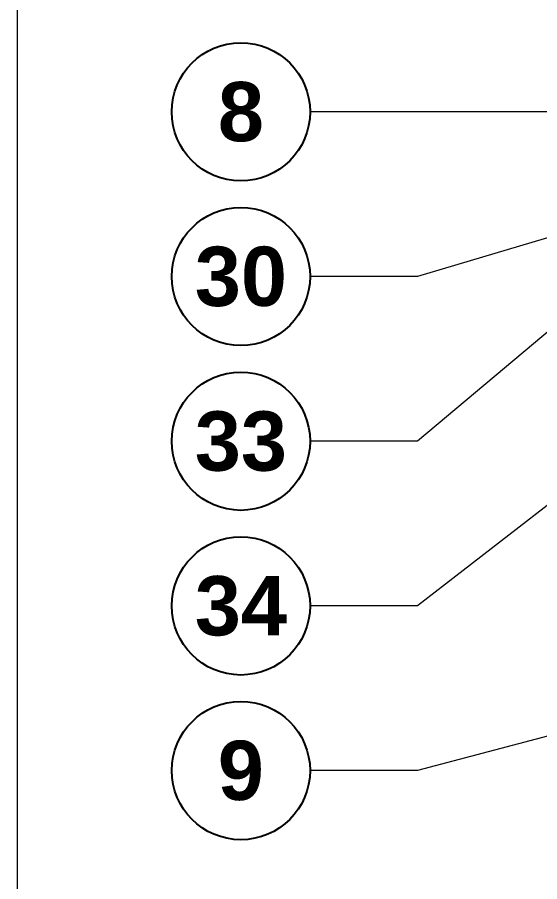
# Model space of a CAD drawing. Header units: millimetres. Extents: x 0 to 297, y 0 to 420.
# Drawn here: x 0 to 17.76, y 161.03 to 190.43 of the extents above; entities that cross this region are included whole.
import ezdxf
from ezdxf.enums import TextEntityAlignment as Align

# ---------------------------------------------------------------- set-up
doc = ezdxf.new("R2010")
doc.units = ezdxf.units.MM
doc.layers.add('0-MARCO-A3', color=7, linetype='Continuous')
doc.layers.add('3-TEXTOS', color=7, linetype='Continuous')
doc.styles.add('ARIAL-NEGRITA', font='arialbd.ttf')

msp = doc.modelspace()

# ---------------------------------------------------------------- linework, layer by layer
at = {"layer": '0-MARCO-A3', "lineweight": 13}
msp.add_lwpolyline([(0, 0), (297, 0), (297, 420), (0, 420)], close=True, dxfattribs=at)
at = {"layer": '3-TEXTOS', "lineweight": 13}
for points in [[(41.654, 187.213), (13.6, 187.213), (9.95, 187.213)], [(31.047, 186.805), (13.6, 181.613), (9.95, 181.613)], [(18.531, 180.151), (13.6, 176.013), (9.95, 176.013)], [(22.916, 177.62), (13.6, 170.413), (9.95, 170.413)], [(55.089, 175.782), (13.6, 164.813), (9.95, 164.813)]]:
    msp.add_lwpolyline(points, dxfattribs=at)
at = {"layer": '3-TEXTOS', "color": 18, "true_color": 0x000000}
for centre in [(7.6, 187.213), (7.6, 181.613), (7.6, 176.013), (7.6, 170.413), (7.6, 164.813)]:
    msp.add_circle(centre, 2.35, dxfattribs=at)

# ---------------------------------------------------------------- texts
at = {"layer": '3-TEXTOS', "style": 'ARIAL-NEGRITA'}
for s, p in [('8', (7.6, 186.213)), ('30', (7.6, 180.613)), ('33', (7.6, 175.013)), ('34', (7.6, 169.413)), ('9', (7.6, 163.813))]:
    msp.add_text(s, height=2.016, dxfattribs=at).set_placement(p, align=Align.CENTER)

doc.saveas('drawing.dxf')
